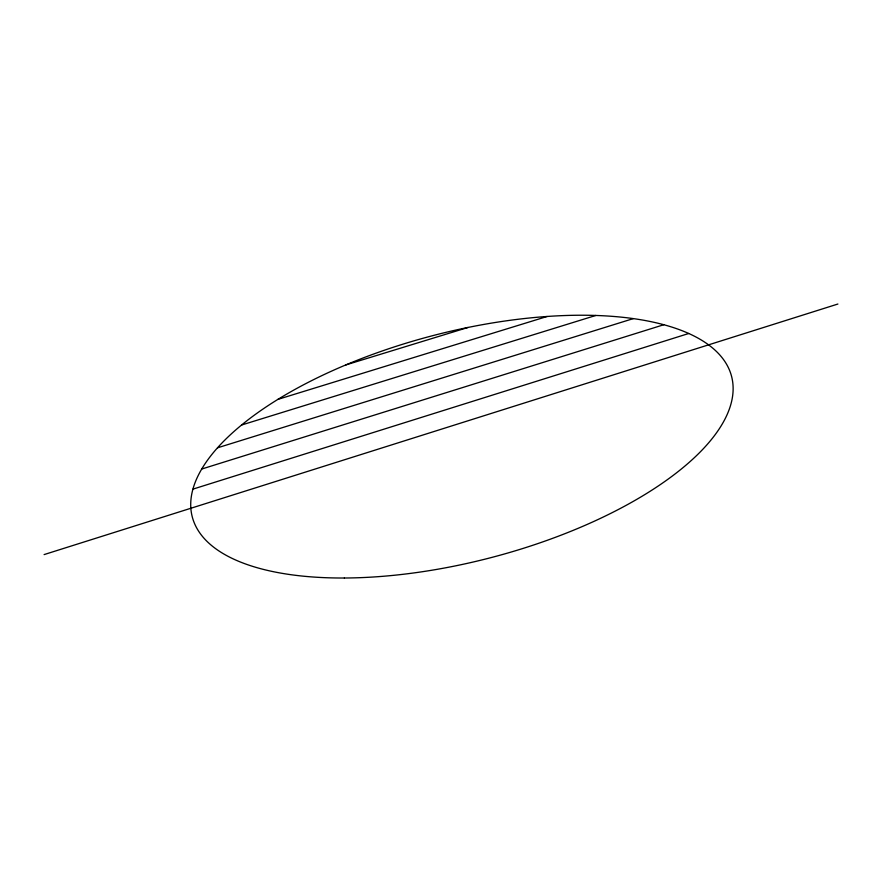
<?xml version="1.0" encoding="UTF-8"?>
<svg xmlns="http://www.w3.org/2000/svg" width="882" height="882" viewBox="0 0 882 882"><rect width="100%" height="100%" fill="white"/><g stroke="black" fill="none" stroke-linecap="round" stroke-linejoin="round"><path stroke-width="1.32" d="M44.1 554.591L837.9 304.025M192.96 489.124L688.732 333.495M217.523 447.813L633.309 318.611M201.746 469.026L663.804 324.73M241.591 425.014L595.78 315.469M277.929 399.37L547.105 316.484M345.689 364.972L468.011 327.465M344.366 578.008A278.635 114.737 -14.6 0 0 732.358 379.933A278.635 114.737 -14.6 0 0 309.075 381.928A278.635 114.737 -14.6 0 0 344.366 578.008"/></g></svg>
